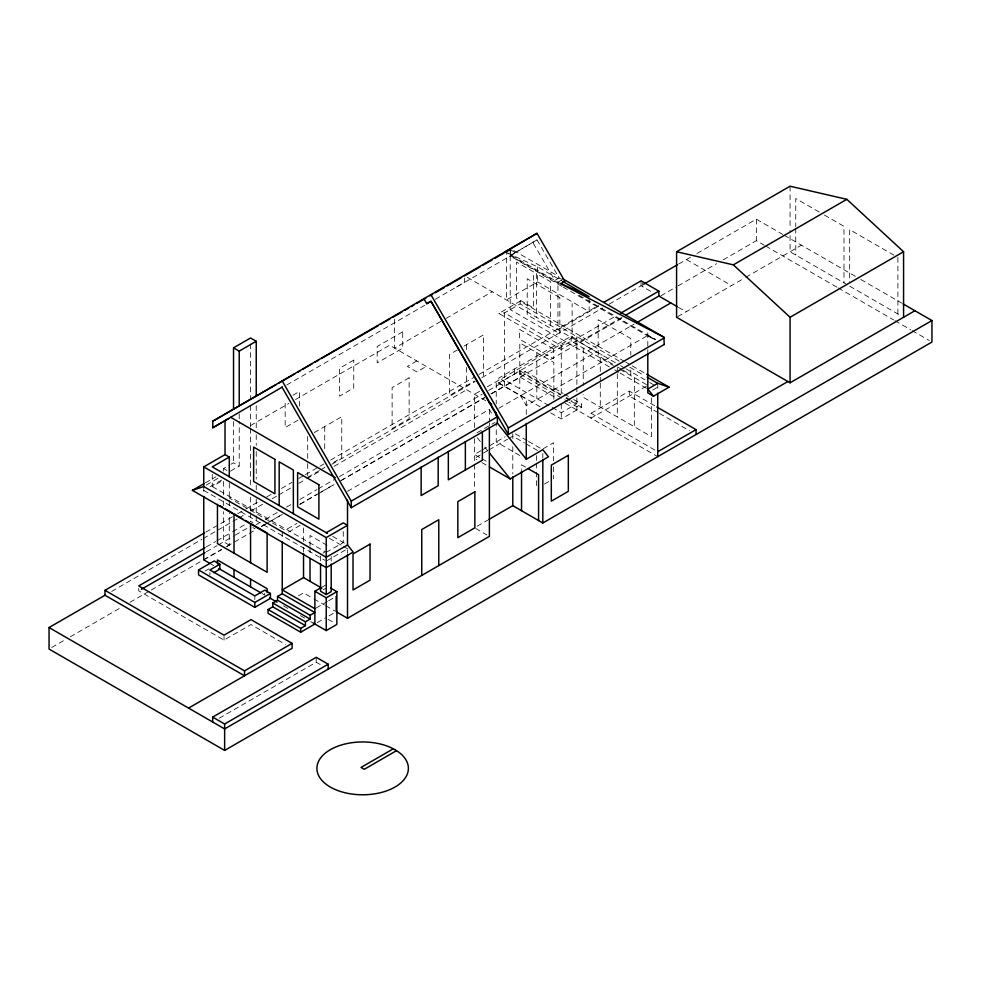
<?xml version="1.0" encoding="UTF-8"?>
<svg xmlns="http://www.w3.org/2000/svg" width="981" height="981" viewBox="0 0 981 981"><rect width="100%" height="100%" fill="white"/><g stroke="black" fill="none" stroke-linecap="round" stroke-linejoin="round"><path stroke-width="0.74" stroke-dasharray="4.91 3.68" d="M456.557 287.004L464.553 282.32L464.553 277.071M537.036 239.904L511.052 255.097L537.036 239.904L559.145 277.954L561.193 279.131M561.794 286.293L510.194 255.967M286.759 384.969L424.748 305.299M435.368 299.242L516.484 252.338M292.914 395.245L299.364 391.517L299.364 407.642M250.376 425.631L288.831 403.436M295.465 399.598L389.604 345.251L486.907 401.425M440.751 321.449L394.57 348.12L394.57 315.931M446.036 318.408L492.217 291.737M298.077 420.113L285.177 427.557L285.177 399.708M589.164 298.15L589.164 311.664L537.625 281.915L506.404 299.928L506.404 252.424L560.605 283.717M223.607 471.076L223.607 468.526L229.812 464.945M231.062 464.221L233.539 462.787L239.217 466.073L239.217 421.364M559.145 277.954L554.89 280.419L532.769 242.356M205.397 482.86L215.808 476.852M615.32 362.676L576.877 340.481L561.267 349.481L498.839 313.442L520.126 301.155L624.272 361.29M416.79 360.947L407.336 366.416L416.79 371.873L426.257 366.416M206.255 485.105L218.775 477.87M230.523 471.088L239.217 466.073M619.293 361.143L520.126 303.889L504.516 312.902L498.839 313.442M562.211 279.72L557.956 282.185L557.956 329.69L598.349 306.366M210.13 486.686L221.62 480.052M212.264 474.448L212.264 486.551L222.736 480.494M314.251 432.584L341.744 416.704L341.744 457.661L332.584 462.946M457.428 349.91L449.568 354.448L449.568 395.404L474.461 381.045M463.976 346.134L483.621 334.791L483.621 375.748M230.707 497.195L229.284 498.017L285.091 530.231L296.985 523.364M205.838 532.107L232.374 516.791M237.684 513.725L244.318 509.899M245.642 509.127L258.91 501.463M266.869 496.877L272.178 493.811M281.473 488.44L292.08 482.321M298.714 478.483L304.024 475.417M305.349 474.657L318.617 466.993M319.953 466.233L323.926 463.927M330.56 460.101L473.86 377.366M479.169 374.301L598.582 305.361M307.703 477.318L319.487 470.512M320.799 469.752L324.723 467.483L324.723 464.454M111.638 591.42L201.853 539.317M203.19 538.557L237.684 518.642M239.008 517.87L245.642 514.044M250.952 510.978L264.22 503.314M272.178 498.728L277.488 495.663M278.812 494.89L292.08 487.226M298.714 483.4L305.349 479.574M306.685 478.802L319.953 471.15M331.885 464.246L475.184 381.511M481.83 377.685L602.567 307.973M609.201 304.147L641.047 285.765L652.635 292.448M678.668 264.036L690.403 257.267M697 253.454L756.363 219.18L782.875 234.484M334.092 466.306L466.686 389.751M206.366 546.883L215.648 541.512M216.973 540.752L231.308 532.475M232.595 531.739L246.709 523.584M540.151 406.784L498.839 382.933L498.839 378.016L571.2 336.25L575.957 338.985L616.742 315.441M479.611 391.309L474.485 394.264L474.485 431.272M487.287 386.87L572.144 337.881L572.144 303.558M504.516 386.207L504.516 312.902L561.267 345.668L566.944 342.381M206.366 551.788L216.973 545.669M218.309 544.896L233.883 535.908M235.158 535.172L250.56 526.27M498.839 382.933L571.2 341.155L613.383 365.508M561.034 394.521L520.126 370.904L504.516 379.905L561.267 412.67L576.877 403.669L571.592 400.616M256.237 524.639L260.198 522.346M265.483 519.292L277.365 512.438M286.611 507.103L291.897 504.05M299.818 499.476L316.986 489.568M318.31 488.796L334.153 479.648M339.438 476.607L482.063 394.252M488.673 390.438L504.516 381.29L498.839 378.016M520.126 370.904L520.126 374.055L524.847 371.321L563.119 393.418M622.015 317.317L575.957 343.902L575.957 338.985M51.699 647.509L64.979 639.845M70.289 636.792L122.036 606.908M129.995 602.309L149.909 590.82M151.233 590.047L221.571 549.446M226.881 546.38L256.066 529.519M261.375 526.454L266.685 523.388M268.009 522.628L282.614 514.203L265.483 524.21M299.867 504.234L319.769 492.744M321.094 491.984L334.362 484.32M340.996 480.494L484.32 397.746M490.954 393.908L622.334 318.065M660.826 295.845L676.743 286.648M678.067 285.888L716.559 263.668M723.193 259.83L756.363 240.676L764.285 245.25M203.754 559.857L221.62 549.532M226.734 546.589L229.284 545.117L229.284 513.394M261.522 526.503L264.159 524.97M299.818 504.393L316.986 494.473M318.31 493.713L334.153 484.565M340.763 480.751L484.712 397.648M491.309 393.835L524.847 374.472L560.482 395.036M205.054 571.114L208.953 568.87M587.913 350.806L634.131 324.122M347.507 491.322L489.384 409.42L493.014 415.736M498.789 408.292L596.436 351.909M288.512 532.082L301.032 524.847M677.773 316.581L744.518 278.052M745.818 277.292L801.428 245.189M477.048 432.756L494.964 422.419M480.886 450.77L474.485 454.461L480.69 458.053M482.161 450.034L505.154 436.766M487.692 450.659L474.485 458.286L476.974 459.721M489.016 449.899L507.508 439.218M508.832 438.458L512.793 436.177L524.541 442.958M323.043 553.1L325.52 551.665M550.709 412.878L561.267 418.973L581.598 407.238L581.598 404.086L576.877 406.808L568.955 402.247M326.232 552.352L343.252 542.518L343.252 530.414M326.232 561.083L347.507 548.796L347.507 553.333M646.491 386.146L591.065 418.151L591.065 413.234L629.361 391.125L655.516 406.22M543.094 448.795L553.578 442.75L553.578 460.776M652.77 390.033L657.736 387.164M298.518 595.786L303.534 592.892L312.669 598.165M138.713 588.392L138.713 590.856L224.024 640.103L250.977 624.541L285.483 644.468M321.976 587.153L325.52 585.105M323.043 589.826L325.52 588.392M316.127 608.012L327.396 601.5M328.647 600.777L336.164 596.448M544.406 484.087L549.642 481.058M477.134 526.245L487.692 520.151M317.243 622.653L325.52 617.871M329.064 615.823L336.164 611.727M219.229 718.227L316.238 662.224L321.02 664.983M509.74 256.237L510.623 255.796L559.317 283.901M507.766 253.049L537.625 266.893L561.414 280.627M563.119 287.053L648.269 336.213L655.492 339.561M648.269 336.213L654.952 339.634L647.803 335.428L526.27 405.594L520.543 395.735M819.221 212.055L795.75 198.505L795.75 226.721M824.432 215.06L843.991 226.353L843.991 282.871M893.985 255.219L849.669 229.628L849.669 281.572M784.199 235.244L855.542 276.434M860.815 279.487L901.723 303.104M847.4 284.833L790.073 251.749L790.073 230.412M849.669 286.145L901.306 315.968M765.609 246.01L836.903 287.175M838.215 287.936L893.666 319.941M894.991 320.713L910.822 329.849M912.146 330.622L929.314 340.53M686.442 259.548L731.507 285.569M678.46 307.36L686.111 311.774M513.713 250.498L558.508 276.36M510.66 249.959L515.307 252.644M579.06 295.293L655.382 339.365M625.584 362.05L630.857 365.091M632.181 365.852L645.363 373.467M629.9 367.262L644.48 375.686M620.617 365.729L624.603 368.034M625.927 368.795L648.453 381.805M649.79 382.565L655.087 385.631M467.189 277.292L602.175 355.22M612.512 364.074L598.152 355.784L598.152 319.745L630.783 338.58L630.783 355.097M617.736 367.09L621.647 369.346M622.947 370.107L630.783 374.619L630.783 367.115M619.931 369.285L647.803 385.386M609.36 366.882L510.194 309.628L510.194 249.419M614.67 369.935L618.643 372.24M619.967 373.001L647.803 389.077M658.128 412.645L629.361 396.042L629.361 391.125M659.44 413.393L689.508 430.757M564.443 394.178L568.404 396.459M573.677 399.512L581.598 404.086M566.319 397.563L570.268 399.856M565.767 398.09L569.728 400.371M571.04 401.131L581.598 407.238M591.065 413.234L657.736 451.738M520.126 374.055L567.631 401.474M520.126 377.195L555.761 397.771M564.995 403.105L657.736 456.656M515.405 433.86L527.153 440.641M528.465 441.401L542.824 449.69M525.853 443.706L537.6 450.5M519.746 455.478L496.239 441.904L496.239 423.118M525.473 467.103L521.536 464.847L521.536 469.433M481.941 458.765L488.146 462.345M481.941 462.591L488.146 466.171M475.724 528.489L486.907 534.939M223.607 468.526L227.016 470.488M332.657 536.399L346.452 544.357M329.408 538.336L342.332 545.816M343.632 546.552L349.776 550.108M327.041 545.313L310.021 535.479L310.021 546.184M212.264 486.551L324.907 551.58M203.754 490.365L324.932 560.335M250.56 521.365L252.84 522.665M252.84 527.582L255.109 528.894M229.284 545.117L223.607 541.831L223.607 511.628M313.969 598.925L324.417 604.946M325.717 605.706L334.852 610.979M328.046 619.33L334.349 622.972M211.234 564.173L213.723 565.62M262.025 593.505L264.747 595.075L264.747 591.396M283.546 605.927L288.721 608.919M300.358 615.639L305.532 618.619M310.707 621.611L313.295 623.107M477.281 437.734L481.009 442.394M484.724 447.054L488.452 451.714M897.897 257.476L897.897 313.994M795.75 228.217L795.75 255.023M790.073 186.218L790.073 228.892M756.363 219.18L756.363 240.676M657.736 383.338L657.736 391.701M651.359 397.857L651.359 436.582L583.254 397.268L583.254 394.288M647.803 332.804L647.803 348.096M647.803 349.616L647.803 352.645M642.69 283.031L642.69 286.71M641.047 280.848L641.047 285.765M634.327 377.611L634.327 426.76M617.307 367.777L617.307 372.24M617.307 373.736L617.307 416.925M600.286 357.955L600.286 375.821M600.286 377.305L600.286 381.781M600.286 383.264L600.286 407.09M583.254 348.12L583.254 385.349M576.877 336.655L576.877 385.791M576.877 387.299L576.877 391.836M576.877 397.881L576.877 409.96M571.2 336.25L571.2 341.155M561.267 345.668L561.267 394.803M561.267 403.865L561.267 418.973M553.848 399.218L553.848 362.516L519.795 342.86L519.795 388.734M553.578 466.772L553.578 478.789M550.599 325.447L550.599 281.755L536.411 273.564L536.411 317.255M542.824 453.504L542.824 458.041M537.625 266.893L537.625 281.915M536.828 352.694L536.828 398.556M536.546 455.576L536.546 461.585M536.546 463.093L536.546 470.598M536.546 472.106L536.546 488.624M526.27 414.534L526.27 399.034L496.239 381.707L496.239 403.914M524.847 371.321L524.847 374.472M520.126 301.155L520.126 303.889M514.449 369.003L514.449 373.92M512.793 433.627L512.793 439.194M512.793 446.747L512.793 473.933M510.623 249.235L510.623 255.796M489.384 409.42L489.384 421.401M489.384 422.897L489.384 425.901M474.485 438.568L474.485 462.824M474.485 464.332L474.485 490.01M466.6 344.625L466.6 352.204M466.6 367.372L466.6 385.582M331.198 556.472L331.198 561.058M324.723 426.527L324.723 449.286M320.554 556.055L320.554 562.187M316.238 657.307L316.238 662.224M310.021 547.717L310.021 555.356M307.703 436.361L307.703 462.149M307.703 463.657L307.703 475.797M303.534 527.925L303.534 541.475M303.534 547.496L303.534 552.009M282.246 531.874L282.246 540.212M256.237 405.644L256.237 428.599M256.237 434.706L256.237 445.423M256.237 451.542L256.237 479.071M256.237 485.19L256.237 489.777M256.237 498.961L256.237 514.252M256.237 515.785L256.237 523.437M254.827 595.896L254.827 599.587M250.56 343.988L250.56 397.869M250.56 405.484L250.56 426.882M250.56 428.415L250.56 486.515M250.56 497.22L250.56 510.978M250.56 512.511L250.56 521.684M239.217 413.908L239.217 419.868M233.539 421.438L233.539 462.787M229.284 483.179L229.284 507.349M224.024 636.424L224.024 640.103M223.607 481.413L223.607 495.013M223.607 501.046L223.607 505.583M209.897 572.413L209.897 574.878M203.754 486.551L203.754 494.902M353.749 360.113L339.561 368.304L339.561 396.152L353.749 387.973L353.749 360.113M402.725 331.774L377.182 346.514L377.182 362.896L402.725 348.157L402.725 331.774M409.138 377.795L392.118 387.618L392.118 428.574L409.138 418.752L409.138 377.795M533.578 271.921L516.546 262.099L516.546 298.138L533.578 307.973L533.578 271.921M559.844 297.635L527.214 278.788L527.214 314.827L559.844 333.675L559.844 297.635M553.529 348.978L519.476 329.322L519.476 339.144L553.529 358.801L553.529 348.978"/><path stroke-width="1.47" d="M664.223 344.478L663.916 337.206L560.605 283.717L564.86 281.253L536.999 233.331L423.89 298.702L426.76 303.705L430.892 301.265L508.33 434.485L664.309 344.429M228.671 418.568L212.779 427.753L212.779 421.205L423.89 298.702M239.217 405.864L233.539 409.187L233.539 347.826L250.56 338.004L256.237 341.278L256.237 396.042L239.217 405.864L239.217 351.112L256.237 341.278M536.999 233.331L505.387 251.835L510.194 249.419M212.779 427.753L282.393 386.98M212.779 421.205L233.956 408.967M256.458 395.981L276.323 384.515M278.972 382.982L294.852 373.81M297.501 372.29L300.149 370.757M302.798 369.224L312.056 363.877M314.705 362.357L318.678 360.064M321.327 358.531L347.801 343.24M350.45 341.719L378.249 325.667M380.898 324.135L390.168 318.788M392.817 317.255L402.075 311.909M404.724 310.376L408.697 308.083M411.346 306.562L413.994 305.03M416.643 303.497L425.901 298.15M429.874 295.857L432.523 294.337M435.172 292.804L444.442 287.458M447.091 285.925L461.646 277.513M464.295 275.992L480.175 266.82M482.824 265.287L492.094 259.94M494.743 258.408L504.013 253.061M506.65 251.528L510.623 249.235M426.76 303.705L429.948 301.866M347.507 500.187L347.507 544.97L326.232 557.257L203.754 486.551L203.754 466.882L225.029 454.608L229.284 457.06L229.284 476.717M229.284 457.06L212.264 466.882L327.36 533.345M347.507 544.97L353.185 552.07L326.232 567.631L192.399 490.365L204.097 483.608M914.93 310.719L790.073 382.798L676.583 317.28L676.583 251.749L790.073 186.218L846.824 199.327L903.575 251.749L903.575 317.28M105.004 590.329L244.502 670.869L244.502 675.786L105.004 595.246L105.004 590.329L204.514 532.879M603.891 302.295L641.047 280.848L658.852 291.124L658.852 296.041L625.952 315.036M903.047 303.865L931.95 320.554L931.95 342.05L224.637 750.416L49.05 649.042L49.05 627.546L105.004 595.246M643.646 284.257L677.368 264.796M205.041 547.643L138.713 585.939L224.024 635.185L250.977 619.624L292.13 643.377L292.13 648.294L188.56 708.086M141.362 589.323L205.041 552.561M620.691 313.16L658.852 291.124M219.83 564.222L209.897 569.961L254.827 595.896L264.747 590.157L270.425 593.444L270.425 598.349L254.827 607.362L198.542 574.878L198.542 569.961L214.152 560.948L219.83 564.222L219.83 569.139L213.625 572.72M676.583 251.749L733.334 264.845L846.824 199.327M636.755 322.614L670.82 302.945M497.379 416.778L497.379 423.338L351.247 507.704L351.247 501.144L497.379 416.778L431.015 301.253M326.232 532.683L343.252 522.861L347.507 525.313L326.232 537.6L203.754 466.882M508.33 434.485L508.33 427.937L664.309 337.881M198.542 569.961L254.827 602.444L270.425 593.444M321.805 588.159L303.534 577.601L282.246 589.888L314.876 608.723M277.525 596.448L282.246 593.713L314.876 612.549L310.155 615.283L277.525 596.448L277.525 600.262L310.155 619.109L310.155 615.283M272.792 602.996L305.422 621.831L305.422 625.657L272.792 606.822L272.792 602.996L277.525 600.262M497.183 422.848L526.27 459.243L542.824 449.69L548.502 456.79L510.194 478.9L489.384 466.882M669.091 387.164L657.736 383.338L647.803 389.077L653.481 396.177L669.091 387.164L646.675 374.227M320.787 587.84L314.876 591.249L314.876 624.014L300.689 632.205L268.058 613.37L268.058 609.544L272.792 606.822M790.073 382.798L790.073 317.268L903.575 251.749M320.554 563.707L320.554 591.249L326.232 594.535L331.198 591.666L331.198 564.124M314.876 591.249L326.232 597.809L336.875 591.666L336.875 624.431L326.232 630.575L313.295 623.107M305.422 621.831L310.155 619.109M489.016 519.39L512.793 505.656L542.824 522.996L787.866 381.523M268.058 609.544L300.689 628.392L305.422 625.657M244.502 670.869L292.13 643.377M336.164 596.448L336.164 611.727L347.507 618.288L489.384 536.374L489.384 427.397M657.736 451.738L696.044 429.617L696.044 434.534M212.681 722.016L212.681 717.099L316.238 657.307L328.194 664.211L328.194 669.128M212.681 717.099L224.637 724.003L328.194 664.211M931.95 320.554L224.637 728.92L49.05 627.546M393.271 748.822L361.02 767.436L364.258 769.3L396.508 750.686M192.399 490.365L203.754 486.551M560.666 283.435L589.164 296.654L562.738 281.388M658.852 296.041L677.184 306.624M562.469 278.641L663.916 337.206M647.129 377.219L657.736 383.338M653.481 396.177L647.803 392.903L647.803 354.166M656.816 406.98L696.044 429.617M489.384 402.86L491.739 404.221M528.085 468.624L538.569 474.669L538.569 520.543M233.539 347.826L239.217 351.112M230.658 417.305L335.318 477.735M220.014 505.767L222.552 507.238M225.103 508.71L232.742 513.112M242.92 518.998L234.018 513.848L234.018 553.161M245.471 520.47L249.297 522.665M330.56 588.024L336.875 591.666M210.253 563.609L203.754 559.857L203.754 496.411M218.738 568.514L260.787 592.794M269.64 597.895L276.998 602.15M733.334 264.845L790.073 317.268M489.384 452.866L510.194 478.9M430.843 294.619L508.33 427.937M282.013 380.603L351.247 501.144M282.013 387.164L351.247 507.704M657.736 393.209L657.736 456.656M542.824 459.549L542.824 522.996M526.27 423.473L526.27 459.243M521.536 470.954L521.536 510.709M512.793 476.962L512.793 505.656M496.239 412.793L496.239 415.76M482.382 431.652L482.382 460.187L448.342 479.844L448.342 451.321M465.362 441.487L465.362 470.022M438.777 565.596L438.777 519.722L421.756 529.544L421.756 575.418M438.176 457.183L438.176 485.718L421.143 495.552L421.143 467.017M347.507 554.841L347.507 618.288M326.232 537.6L326.232 594.535M326.232 597.809L326.232 630.575M310.021 558.41L310.021 581.353M303.534 553.517L303.534 577.601M300.689 628.392L300.689 632.205M293.368 513.713L293.368 470.022L279.18 461.843L279.18 505.522M282.246 541.708L282.246 593.713M267.114 592.549L267.114 588.661L217.463 559.992L217.463 563.879M254.827 602.444L254.827 607.362M250.56 562.726L250.56 523.4L267.114 532.965L267.114 572.279L217.463 543.609L217.463 504.295M250.56 579.109L250.56 586.883M234.018 569.544L234.018 577.331M225.029 420.604L225.029 454.608M224.637 724.003L224.637 750.416M370.045 544.112L353.025 553.946L353.025 589.986L370.045 580.151L370.045 544.112M474.853 491.8L457.833 501.622L457.833 537.662L474.853 527.839L474.853 491.8M568.33 455.294L551.31 465.129L551.31 501.168L568.33 491.334L568.33 455.294M394.987 749.692L390.487 747.412A45.751 26.413 0 0 0 317.979 762.654A45.751 26.413 0 0 0 372.547 794.156A45.751 26.413 0 0 0 398.936 752.292L394.987 749.692M274.925 459.378L253.638 447.091L253.638 481.499L274.925 493.786L274.925 459.378M318.899 484.773L297.623 472.486L297.623 506.883L318.899 519.17L318.899 484.773"/></g></svg>
